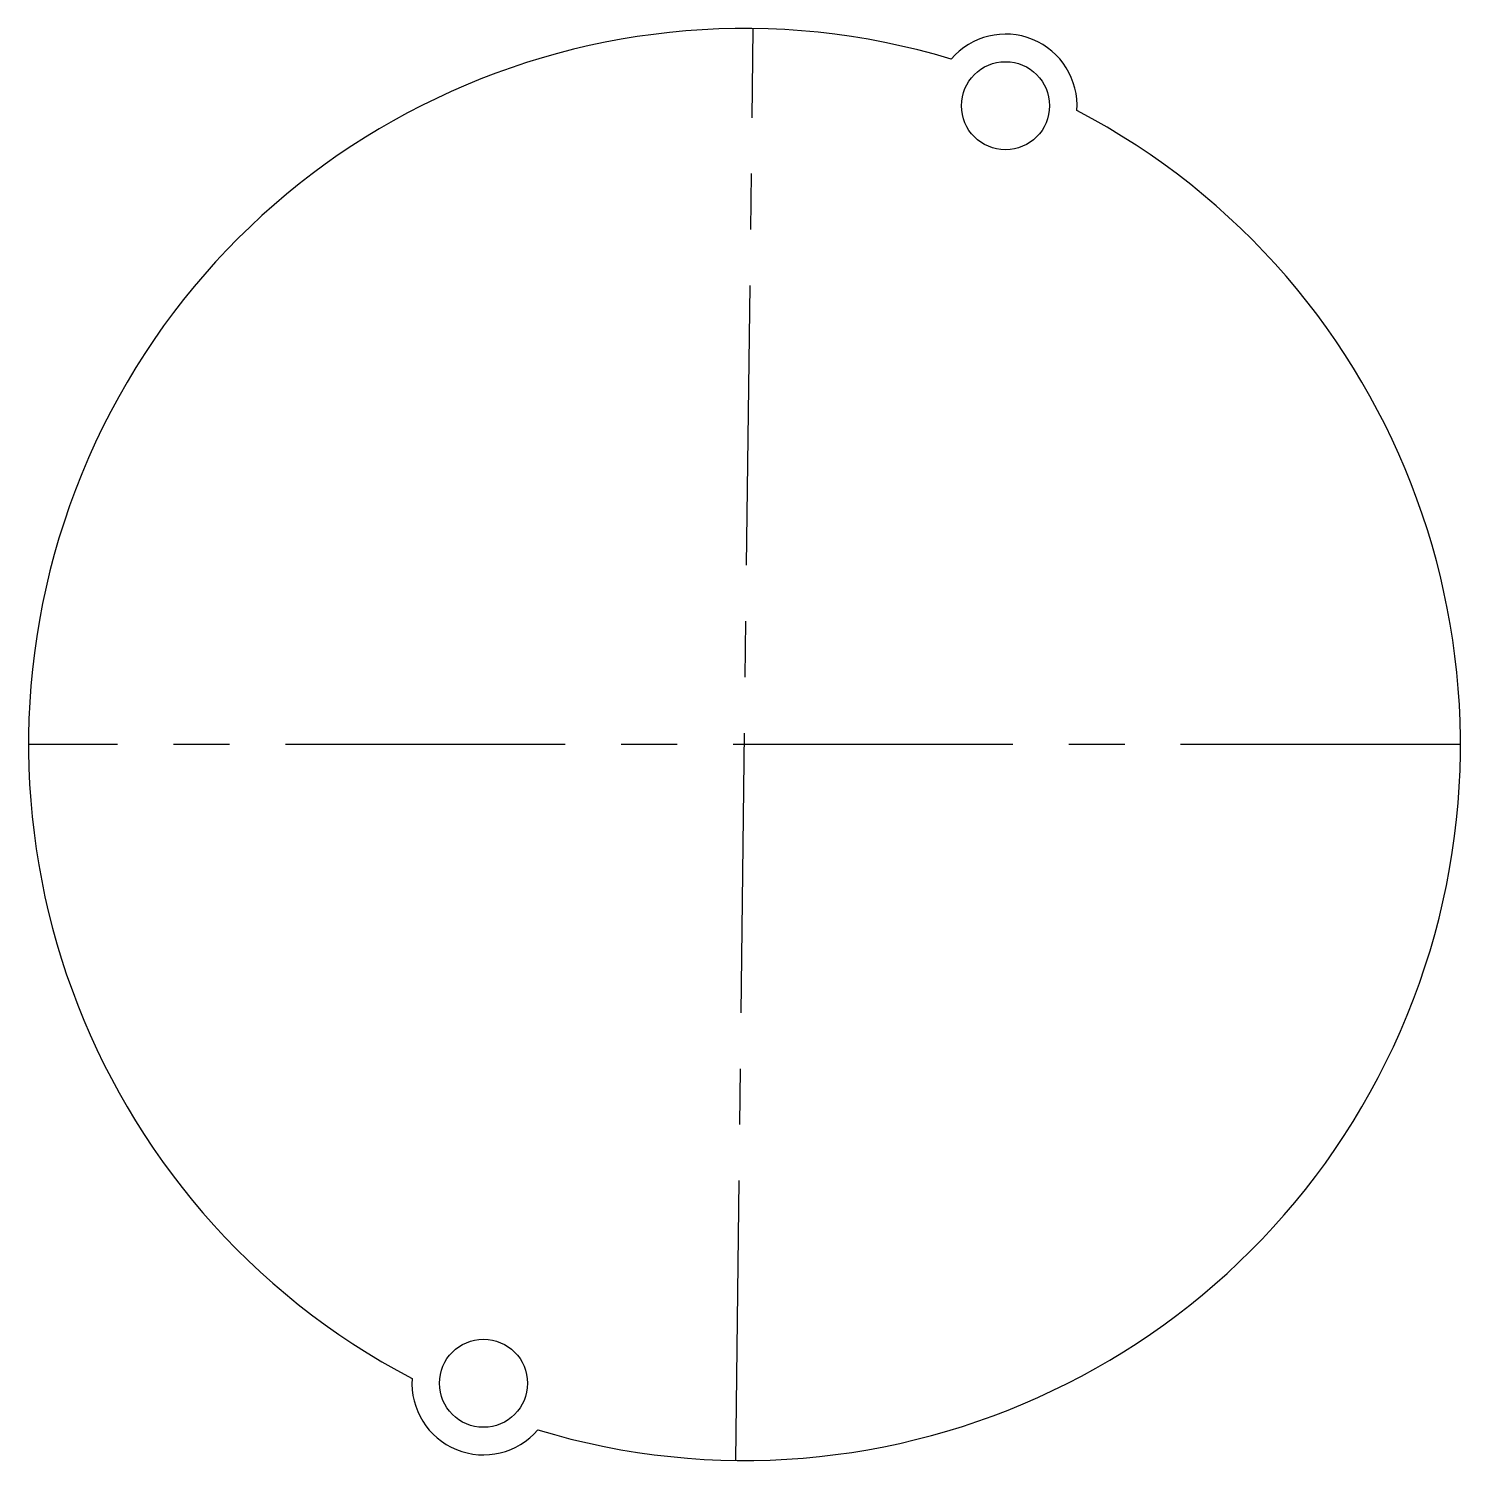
# Model space of a CAD drawing. Header units: millimetres. Extents: x 116.2 to 181.2, y 15.9 to 80.9.
import ezdxf

# ---------------------------------------------------------------- set-up
doc = ezdxf.new("R2010")
doc.units = ezdxf.units.MM
doc.header["$PDSIZE"] = -1
doc.linetypes.add('CENTERX2', pattern=[20.32, 12.7, -2.54, 2.54, -2.54])

msp = doc.modelspace()

# ---------------------------------------------------------------- linework, layer by layer
at = {"color": 7, "linetype": 'CENTERX2'}
for p, q in [((148.281, 15.93), (149.064, 80.926)), ((181.173, 48.428), (116.172, 48.428))]:
    msp.add_line(p, q, dxfattribs=at)
at = {"color": 7, "linetype": 'Continuous'}
for centre in [(160.522, 77.428), (136.823, 19.428)]:
    msp.add_circle(centre, 2, dxfattribs=at)
for centre, radius, start, end in [((148.672, 48.428), 32.5, 73.21918, 242.32934), ((160.522, 77.428), 3.25, 356.172, 139.37652), ((148.672, 48.428), 32.5, 253.21918, 62.32934), ((136.823, 19.428), 3.25, 176.172, 319.37652)]:
    msp.add_arc(centre, radius, start, end, dxfattribs=at)
msp.add_point((148.672, 48.428), dxfattribs=at)
msp.add_point((148.672, 48.428), dxfattribs=at)

doc.saveas('drawing.dxf')
